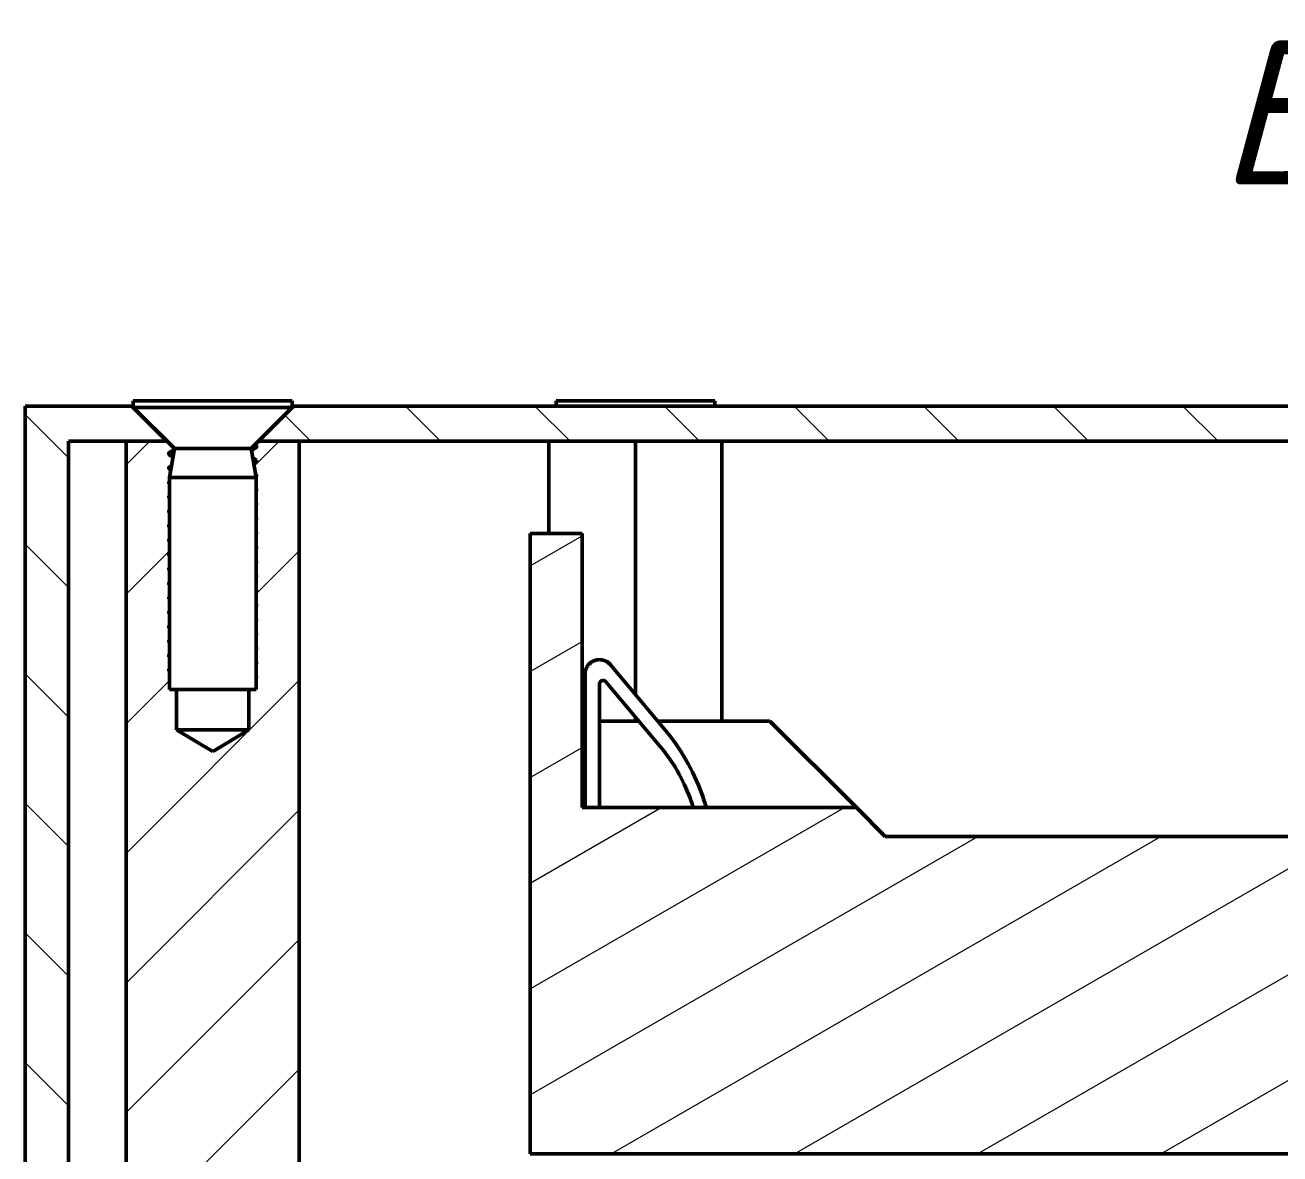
# Model space of a CAD drawing. Header units: millimetres. Extents: x 0 to 586, y -128 to 462.
# Drawn here: x 63.47 to 106.94, y 341.64 to 380.75 of the extents above; entities that cross this region are included whole.
import ezdxf

# ---------------------------------------------------------------- set-up
doc = ezdxf.new("R2010")
doc.units = ezdxf.units.MM
doc.linetypes.add('Сплошная', pattern=[0])
doc.layers.add('Viewport1ForCustomObjects_0', color=7, linetype='Continuous')
doc.layers.add('Viewport5ForCustomObjects_0', color=7, linetype='Continuous')
for name, color, linetype, lineweight in [('Видимый контур (ГОСТ)', 7, 'Сплошная', 50), ('Обозначение (ГОСТ)', 7, 'Сплошная', 25), ('Штриховка (ГОСТ)', 7, 'Сплошная', 18)]:
    doc.layers.add(name, color=color, linetype=linetype, lineweight=lineweight)

# ---------------------------------------------------------------- blocks, each defined once
blk = doc.blocks.new('CustomObjectsInViewport5_0')
at = {"layer": 'Видимый контур (ГОСТ)', "ltscale": 1.31579}
for p, q in [((-10115.75, -10006.5), (-10110.25, -10006.5)), ((-10115.75, -10006.5), (-10115.75, -10006.728)), ((-10110.25, -10006.5), (-10110.25, -10006.728)), ((-10101.105, -10006.5), (-10095.605, -10006.5)), ((-10101.105, -10006.5), (-10101.105, -10006.678)), ((-10095.605, -10006.5), (-10095.605, -10006.678)), ((-10115.8, -10006.678), (-10119.5, -10006.678)), ((-10119.5, -10006.678), (-10119.5, -10052.893)), ((-10114.585, -10007.893), (-10115.8, -10006.678)), ((-10115.8, -10006.678), (-10115.75, -10006.678)), ((-10115.75, -10006.728), (-10110.25, -10006.728)), ((-10114.328, -10008.15), (-10115.75, -10006.728)), ((-10111.673, -10008.15), (-10110.25, -10006.728)), ((-10110.2, -10006.678), (-10111.415, -10007.893)), ((-10110.25, -10006.678), (-10110.2, -10006.678)), ((-10015.8, -10006.678), (-10110.2, -10006.678)), ((-10118, -10052.893), (-10118, -10007.893)), ((-10118, -10007.893), (-10114.585, -10007.893)), ((-10114.585, -10007.893), (-10116, -10007.893)), ((-10116, -10007.893), (-10116, -10032.893)), ((-10114.328, -10008.15), (-10114.5, -10009.15)), ((-10114.328, -10008.15), (-10111.673, -10008.15)), ((-10111.673, -10008.15), (-10111.5, -10009.15)), ((-10111.479, -10008.049), (-10111.479, -10008.111)), ((-10110, -10007.893), (-10111.415, -10007.893)), ((-10111.415, -10007.893), (-10014.585, -10007.893)), ((-10110, -10032.893), (-10110, -10007.893)), ((-10101.355, -10007.893), (-10101.355, -10011.093)), ((-10098.355, -10007.893), (-10098.355, -10016.672)), ((-10095.355, -10007.893), (-10095.355, -10017.593)), ((-10114.521, -10008.361), (-10114.521, -10008.299)), ((-10111.479, -10008.549), (-10111.479, -10008.611)), ((-10114.521, -10008.861), (-10114.521, -10008.799)), ((-10111.479, -10009.049), (-10111.479, -10009.111)), ((-10114.521, -10009.361), (-10114.521, -10009.299)), ((-10114.5, -10009.15), (-10111.5, -10009.15)), ((-10114.5, -10009.15), (-10114.5, -10016.5)), ((-10111.5, -10009.15), (-10111.5, -10016.5)), ((-10114.521, -10009.861), (-10114.521, -10009.799)), ((-10111.479, -10009.549), (-10111.479, -10009.611)), ((-10114.521, -10010.361), (-10114.521, -10010.299)), ((-10111.479, -10010.049), (-10111.479, -10010.111)), ((-10114.521, -10010.861), (-10114.521, -10010.799)), ((-10111.479, -10010.549), (-10111.479, -10010.611)), ((-10111.479, -10011.049), (-10111.479, -10011.111)), ((-10100.2, -10011.093), (-10102, -10011.093)), ((-10102, -10011.093), (-10102, -10032.593)), ((-10100.2, -10020.593), (-10100.2, -10011.093)), ((-10114.521, -10011.361), (-10114.521, -10011.299)), ((-10111.479, -10011.549), (-10111.479, -10011.611)), ((-10114.521, -10011.861), (-10114.521, -10011.799)), ((-10111.479, -10012.049), (-10111.479, -10012.111)), ((-10114.521, -10012.361), (-10114.521, -10012.299)), ((-10111.479, -10012.549), (-10111.479, -10012.611)), ((-10114.521, -10012.861), (-10114.521, -10012.799)), ((-10114.521, -10013.361), (-10114.521, -10013.299)), ((-10111.479, -10013.049), (-10111.479, -10013.111)), ((-10114.521, -10013.861), (-10114.521, -10013.799)), ((-10111.479, -10013.549), (-10111.479, -10013.611)), ((-10114.521, -10014.361), (-10114.521, -10014.299)), ((-10111.479, -10014.049), (-10111.479, -10014.111)), ((-10111.479, -10014.549), (-10111.479, -10014.611)), ((-10114.521, -10014.861), (-10114.521, -10014.799)), ((-10111.479, -10015.049), (-10111.479, -10015.111)), ((-10114.521, -10015.361), (-10114.521, -10015.299)), ((-10111.479, -10015.549), (-10111.479, -10015.611)), ((-10114.521, -10015.861), (-10114.521, -10015.799)), ((-10111.479, -10016.049), (-10111.5, -10016.037)), ((-10111.479, -10016.111), (-10111.479, -10016.049)), ((-10100.1, -10015.966), (-10100.1, -10020.593)), ((-10097.355, -10017.864), (-10099.217, -10015.645)), ((-10114.5, -10016.5), (-10114.25, -10016.5)), ((-10114.25, -10017.893), (-10114.25, -10016.5)), ((-10114.25, -10016.5), (-10111.5, -10016.5)), ((-10111.75, -10016.5), (-10111.75, -10017.893)), ((-10111.5, -10016.123), (-10111.479, -10016.111)), ((-10099.6, -10020.593), (-10099.6, -10016.31)), ((-10099.379, -10016.229), (-10097.504, -10018.464)), ((-10100.2, -10017.593), (-10100.1, -10017.593)), ((-10099.6, -10017.593), (-10098.235, -10017.593)), ((-10098.355, -10017.45), (-10098.355, -10017.593)), ((-10097.583, -10017.593), (-10093.7, -10017.593)), ((-10093.7, -10017.593), (-10090.7, -10020.593)), ((-10113, -10018.644), (-10114.25, -10017.893)), ((-10111.75, -10017.893), (-10114.25, -10017.893)), ((-10111.75, -10017.893), (-10113, -10018.644)), ((-10090.7, -10020.593), (-10100.2, -10020.593)), ((-10089.7, -10021.593), (-10090.7, -10020.593)), ((-10036.3, -10021.593), (-10089.7, -10021.593)), ((-10102, -10032.593), (-10024, -10032.593))]:
    blk.add_line(p, q, dxfattribs=at)
for points, knots in [([(-10114.521, -10008.299), (-10114.478, -10008.274), (-10114.436, -10008.25), (-10114.374, -10008.214), (-10114.354, -10008.203), (-10114.335, -10008.191)], [-0.03125, -0.03125, -0.03125, -0.03125, -0.01658297, -0.01658297, -0.00977285, -0.00977285, -0.00977285, -0.00977285]), ([(-10111.479, -10008.111), (-10111.524, -10008.137), (-10111.57, -10008.163), (-10111.63, -10008.198), (-10111.646, -10008.207), (-10111.661, -10008.216)], [-0.03125, -0.03125, -0.03125, -0.03125, -0.015625, -0.015625, -0.01026686, -0.01026686, -0.01026686, -0.01026686]), ([(-10114.378, -10008.444), (-10114.423, -10008.418), (-10114.468, -10008.392), (-10114.515, -10008.364), (-10114.518, -10008.363), (-10114.521, -10008.361)], [-0.01645452, -0.01645452, -0.01645452, -0.01645452, -0.00093284, -0.00093284, 0, 0, 0, 0]), ([(-10111.617, -10008.469), (-10111.617, -10008.47), (-10111.616, -10008.47), (-10111.57, -10008.497), (-10111.524, -10008.523), (-10111.479, -10008.549)], [-0.01594672, -0.01594672, -0.01594672, -0.01594672, -0.015625, -0.015625, 0, 0, 0, 0]), ([(-10114.457, -10008.898), (-10114.475, -10008.887), (-10114.494, -10008.877), (-10114.515, -10008.864), (-10114.518, -10008.863), (-10114.521, -10008.861)], [-0.007397263, -0.007397263, -0.007397263, -0.007397263, -0.000932836, -0.000932836, 0, 0, 0, 0]), ([(-10114.5, -10009.373), (-10114.504, -10009.371), (-10114.508, -10009.368), (-10114.515, -10009.364), (-10114.518, -10009.363), (-10114.521, -10009.361)], [-0.002382486, -0.002382486, -0.002382486, -0.002382486, -0.000932836, -0.000932836, 0, 0, 0, 0]), ([(-10114.5, -10009.873), (-10114.504, -10009.871), (-10114.508, -10009.868), (-10114.515, -10009.864), (-10114.518, -10009.863), (-10114.521, -10009.861)], [-0.002382486, -0.002382486, -0.002382486, -0.002382486, -0.000932836, -0.000932836, 0, 0, 0, 0]), ([(-10114.5, -10010.373), (-10114.504, -10010.371), (-10114.508, -10010.368), (-10114.515, -10010.364), (-10114.518, -10010.363), (-10114.521, -10010.361)], [-0.002382486, -0.002382486, -0.002382486, -0.002382486, -0.000932836, -0.000932836, 0, 0, 0, 0]), ([(-10114.5, -10010.873), (-10114.504, -10010.871), (-10114.508, -10010.868), (-10114.515, -10010.864), (-10114.518, -10010.863), (-10114.521, -10010.861)], [-0.002382486, -0.002382486, -0.002382486, -0.002382486, -0.000932836, -0.000932836, 0, 0, 0, 0]), ([(-10114.5, -10011.373), (-10114.504, -10011.371), (-10114.508, -10011.368), (-10114.515, -10011.364), (-10114.518, -10011.363), (-10114.521, -10011.361)], [-0.002382486, -0.002382486, -0.002382486, -0.002382486, -0.000932836, -0.000932836, 0, 0, 0, 0]), ([(-10114.5, -10011.873), (-10114.504, -10011.871), (-10114.508, -10011.868), (-10114.515, -10011.864), (-10114.518, -10011.863), (-10114.521, -10011.861)], [-0.002382486, -0.002382486, -0.002382486, -0.002382486, -0.000932836, -0.000932836, 0, 0, 0, 0]), ([(-10114.5, -10012.373), (-10114.504, -10012.371), (-10114.508, -10012.368), (-10114.515, -10012.364), (-10114.518, -10012.363), (-10114.521, -10012.361)], [-0.002382486, -0.002382486, -0.002382486, -0.002382486, -0.000932836, -0.000932836, 0, 0, 0, 0]), ([(-10114.5, -10012.873), (-10114.504, -10012.871), (-10114.508, -10012.868), (-10114.515, -10012.864), (-10114.518, -10012.863), (-10114.521, -10012.861)], [-0.002382486, -0.002382486, -0.002382486, -0.002382486, -0.000932836, -0.000932836, 0, 0, 0, 0]), ([(-10114.5, -10013.373), (-10114.504, -10013.371), (-10114.508, -10013.368), (-10114.515, -10013.364), (-10114.518, -10013.363), (-10114.521, -10013.361)], [-0.002382486, -0.002382486, -0.002382486, -0.002382486, -0.000932836, -0.000932836, 0, 0, 0, 0]), ([(-10114.5, -10013.873), (-10114.504, -10013.871), (-10114.508, -10013.868), (-10114.515, -10013.864), (-10114.518, -10013.863), (-10114.521, -10013.861)], [-0.002382486, -0.002382486, -0.002382486, -0.002382486, -0.000932836, -0.000932836, 0, 0, 0, 0]), ([(-10114.5, -10014.373), (-10114.504, -10014.371), (-10114.508, -10014.368), (-10114.515, -10014.364), (-10114.518, -10014.363), (-10114.521, -10014.361)], [-0.002382486, -0.002382486, -0.002382486, -0.002382486, -0.000932836, -0.000932836, 0, 0, 0, 0]), ([(-10114.5, -10014.873), (-10114.504, -10014.871), (-10114.508, -10014.868), (-10114.515, -10014.864), (-10114.518, -10014.863), (-10114.521, -10014.861)], [-0.002382486, -0.002382486, -0.002382486, -0.002382486, -0.000932836, -0.000932836, 0, 0, 0, 0]), ([(-10114.5, -10015.373), (-10114.504, -10015.371), (-10114.508, -10015.368), (-10114.515, -10015.364), (-10114.518, -10015.363), (-10114.521, -10015.361)], [-0.002382486, -0.002382486, -0.002382486, -0.002382486, -0.000932836, -0.000932836, 0, 0, 0, 0]), ([(-10114.5, -10015.873), (-10114.504, -10015.871), (-10114.508, -10015.868), (-10114.515, -10015.864), (-10114.518, -10015.863), (-10114.521, -10015.861)], [-0.002382486, -0.002382486, -0.002382486, -0.002382486, -0.000932836, -0.000932836, 0, 0, 0, 0]), ([(-10097.355, -10017.864), (-10096.792, -10018.534), (-10096.352, -10019.298), (-10095.996, -10020.276), (-10095.944, -10020.434), (-10095.898, -10020.593)], [-0.5247777, -0.5247777, -0.5247777, -0.5247777, -0.2623889, -0.2623889, -0.2126302, -0.2126302, -0.2126302, -0.2126302]), ([(-10096.354, -10020.593), (-10096.387, -10020.484), (-10096.423, -10020.376), (-10096.701, -10019.611), (-10097.054, -10019), (-10097.504, -10018.464)], [-0.2440179, -0.2440179, -0.2440179, -0.2440179, -0.2099111, -0.2099111, 0, 0, 0, 0])]:
    blk.add_open_spline(points, degree=3, knots=knots, dxfattribs=at)
for points, weights in [([(-10111.602, -10008.079), (-10111.479, -10008.096), (-10111.479, -10008.111)], [0.93633719606, 0.947935800828, 1]), ([(-10111.548, -10008.025), (-10111.519, -10008.031), (-10111.502, -10008.036)], [0.94461775505, 0.951487375964, 0.962423474719]), ([(-10114.521, -10008.299), (-10114.521, -10008.316), (-10114.359, -10008.335)], [1, 0.940399058949, 0.933827158843]), ([(-10114.498, -10008.374), (-10114.462, -10008.385), (-10114.37, -10008.397)], [0.962423474719, 0.939212313383, 0.934319542173]), ([(-10111.609, -10008.516), (-10111.534, -10008.526), (-10111.502, -10008.536)], [0.935693163118, 0.941891577732, 0.962423474719]), ([(-10111.598, -10008.58), (-10111.479, -10008.597), (-10111.479, -10008.611)], [0.936691915531, 0.948711764948, 1]), ([(-10114.521, -10008.799), (-10114.521, -10008.81), (-10114.444, -10008.824)], [1, 0.958615433311, 0.942798136962]), ([(-10114.498, -10008.874), (-10114.482, -10008.879), (-10114.454, -10008.884)], [0.962423474719, 0.951878317868, 0.945114099847]), ([(-10111.521, -10009.031), (-10111.51, -10009.033), (-10111.502, -10009.036)], [0.95295924159, 0.957233419217, 0.962423474719]), ([(-10111.509, -10009.096), (-10111.479, -10009.104), (-10111.479, -10009.111)], [0.958076563366, 0.973987820687, 1]), ([(-10114.521, -10009.299), (-10114.521, -10009.305), (-10114.5, -10009.311)], [1, 0.978334370201, 0.963676031752]), ([(-10114.521, -10009.799), (-10114.521, -10009.805), (-10114.5, -10009.811)], [1, 0.978334370201, 0.963676031752]), ([(-10111.5, -10009.599), (-10111.479, -10009.605), (-10111.479, -10009.611)], [0.963676031751, 0.9783343702, 1]), ([(-10114.521, -10010.299), (-10114.521, -10010.305), (-10114.5, -10010.311)], [1, 0.978334370201, 0.963676031752]), ([(-10111.5, -10010.099), (-10111.479, -10010.105), (-10111.479, -10010.111)], [0.963676031751, 0.9783343702, 1]), ([(-10114.521, -10010.799), (-10114.521, -10010.805), (-10114.5, -10010.811)], [1, 0.978334370201, 0.963676031752]), ([(-10111.5, -10010.599), (-10111.479, -10010.605), (-10111.479, -10010.611)], [0.963676031751, 0.9783343702, 1]), ([(-10111.5, -10011.099), (-10111.479, -10011.105), (-10111.479, -10011.111)], [0.963676031751, 0.9783343702, 1]), ([(-10114.521, -10011.299), (-10114.521, -10011.305), (-10114.5, -10011.311)], [1, 0.978334370201, 0.963676031752]), ([(-10111.5, -10011.599), (-10111.479, -10011.605), (-10111.479, -10011.611)], [0.963676031751, 0.9783343702, 1]), ([(-10114.521, -10011.799), (-10114.521, -10011.805), (-10114.5, -10011.811)], [1, 0.978334370201, 0.963676031752]), ([(-10111.5, -10012.099), (-10111.479, -10012.105), (-10111.479, -10012.111)], [0.963676031751, 0.9783343702, 1]), ([(-10114.521, -10012.299), (-10114.521, -10012.305), (-10114.5, -10012.311)], [1, 0.978334370201, 0.963676031752]), ([(-10114.521, -10012.799), (-10114.521, -10012.805), (-10114.5, -10012.811)], [1, 0.978334370201, 0.963676031752]), ([(-10111.5, -10012.599), (-10111.479, -10012.605), (-10111.479, -10012.611)], [0.963676031751, 0.9783343702, 1]), ([(-10114.521, -10013.299), (-10114.521, -10013.305), (-10114.5, -10013.311)], [1, 0.978334370201, 0.963676031752]), ([(-10111.5, -10013.099), (-10111.479, -10013.105), (-10111.479, -10013.111)], [0.963676031751, 0.9783343702, 1]), ([(-10114.521, -10013.799), (-10114.521, -10013.805), (-10114.5, -10013.811)], [1, 0.978334370201, 0.963676031752]), ([(-10111.5, -10013.599), (-10111.479, -10013.605), (-10111.479, -10013.611)], [0.963676031751, 0.9783343702, 1]), ([(-10114.521, -10014.299), (-10114.521, -10014.305), (-10114.5, -10014.311)], [1, 0.978334370201, 0.963676031752]), ([(-10111.5, -10014.099), (-10111.479, -10014.105), (-10111.479, -10014.111)], [0.963676031751, 0.9783343702, 1]), ([(-10111.5, -10014.599), (-10111.479, -10014.605), (-10111.479, -10014.611)], [0.963676031751, 0.9783343702, 1]), ([(-10114.521, -10014.799), (-10114.521, -10014.805), (-10114.5, -10014.811)], [1, 0.978334370201, 0.963676031752]), ([(-10111.5, -10015.099), (-10111.479, -10015.105), (-10111.479, -10015.111)], [0.963676031751, 0.9783343702, 1]), ([(-10114.521, -10015.299), (-10114.521, -10015.305), (-10114.5, -10015.311)], [1, 0.978334370201, 0.963676031752]), ([(-10111.5, -10015.599), (-10111.479, -10015.605), (-10111.479, -10015.611)], [0.963676031751, 0.9783343702, 1]), ([(-10114.521, -10015.799), (-10114.521, -10015.805), (-10114.5, -10015.811)], [1, 0.978334370201, 0.963676031752]), ([(-10111.5, -10016.099), (-10111.479, -10016.105), (-10111.479, -10016.111)], [0.963676031751, 0.9783343702, 1])]:
    blk.add_rational_spline(points, weights, degree=2, dxfattribs=at)
for points, degree in [([(-10111.538, -10008.015), (-10111.518, -10008.026), (-10111.499, -10008.038), (-10111.479, -10008.049)], 3), ([(-10111.479, -10008.611), (-10111.514, -10008.631), (-10111.548, -10008.651), (-10111.583, -10008.671)], 3), ([(-10114.521, -10008.799), (-10114.491, -10008.781), (-10114.46, -10008.764), (-10114.43, -10008.747)], 3), ([(-10111.522, -10009.024), (-10111.508, -10009.032), (-10111.493, -10009.041), (-10111.479, -10009.049)], 3), ([(-10111.479, -10009.111), (-10111.488, -10009.116), (-10111.496, -10009.121), (-10111.504, -10009.126)], 3), ([(-10114.521, -10009.299), (-10114.514, -10009.295), (-10114.507, -10009.291), (-10114.5, -10009.287)], 3), ([(-10111.5, -10009.537), (-10111.493, -10009.541), (-10111.486, -10009.545), (-10111.479, -10009.549)], 3), ([(-10114.521, -10009.799), (-10114.514, -10009.795), (-10114.507, -10009.791), (-10114.5, -10009.787)], 3), ([(-10111.479, -10009.611), (-10111.486, -10009.615), (-10111.493, -10009.619), (-10111.5, -10009.623)], 3), ([(-10114.521, -10010.299), (-10114.514, -10010.295), (-10114.507, -10010.291), (-10114.5, -10010.287)], 3), ([(-10111.5, -10010.037), (-10111.493, -10010.041), (-10111.486, -10010.045), (-10111.479, -10010.049)], 3), ([(-10111.479, -10010.111), (-10111.486, -10010.115), (-10111.493, -10010.119), (-10111.5, -10010.123)], 3), ([(-10114.521, -10010.799), (-10114.514, -10010.795), (-10114.507, -10010.791), (-10114.5, -10010.787)], 3), ([(-10111.5, -10010.537), (-10111.493, -10010.541), (-10111.486, -10010.545), (-10111.479, -10010.549)], 3), ([(-10111.479, -10010.611), (-10111.486, -10010.615), (-10111.493, -10010.619), (-10111.5, -10010.623)], 3), ([(-10114.521, -10011.299), (-10114.514, -10011.295), (-10114.507, -10011.291), (-10114.5, -10011.287)], 3), ([(-10111.5, -10011.037), (-10111.493, -10011.041), (-10111.486, -10011.045), (-10111.479, -10011.049)], 3), ([(-10111.479, -10011.111), (-10111.486, -10011.115), (-10111.493, -10011.119), (-10111.5, -10011.123)], 3), ([(-10111.5, -10011.537), (-10111.493, -10011.541), (-10111.486, -10011.545), (-10111.479, -10011.549)], 3), ([(-10111.479, -10011.611), (-10111.486, -10011.615), (-10111.493, -10011.619), (-10111.5, -10011.623)], 3), ([(-10114.521, -10011.799), (-10114.514, -10011.795), (-10114.507, -10011.791), (-10114.5, -10011.787)], 3), ([(-10111.5, -10012.037), (-10111.493, -10012.041), (-10111.486, -10012.045), (-10111.479, -10012.049)], 3), ([(-10111.479, -10012.111), (-10111.486, -10012.115), (-10111.493, -10012.119), (-10111.5, -10012.123)], 3), ([(-10114.521, -10012.299), (-10114.514, -10012.295), (-10114.507, -10012.291), (-10114.5, -10012.287)], 3), ([(-10111.5, -10012.537), (-10111.493, -10012.541), (-10111.486, -10012.545), (-10111.479, -10012.549)], 3), ([(-10114.521, -10012.799), (-10114.514, -10012.795), (-10114.507, -10012.791), (-10114.5, -10012.787)], 3), ([(-10111.479, -10012.611), (-10111.486, -10012.615), (-10111.493, -10012.619), (-10111.5, -10012.623)], 3), ([(-10114.521, -10013.299), (-10114.514, -10013.295), (-10114.507, -10013.291), (-10114.5, -10013.287)], 3), ([(-10111.5, -10013.037), (-10111.493, -10013.041), (-10111.486, -10013.045), (-10111.479, -10013.049)], 3), ([(-10111.479, -10013.111), (-10111.486, -10013.115), (-10111.493, -10013.119), (-10111.5, -10013.123)], 3), ([(-10114.521, -10013.799), (-10114.514, -10013.795), (-10114.507, -10013.791), (-10114.5, -10013.787)], 3), ([(-10111.5, -10013.537), (-10111.493, -10013.541), (-10111.486, -10013.545), (-10111.479, -10013.549)], 3), ([(-10111.479, -10013.611), (-10111.486, -10013.615), (-10111.493, -10013.619), (-10111.5, -10013.623)], 3), ([(-10114.521, -10014.299), (-10114.514, -10014.295), (-10114.507, -10014.291), (-10114.5, -10014.287)], 3), ([(-10111.5, -10014.037), (-10111.493, -10014.041), (-10111.486, -10014.045), (-10111.479, -10014.049)], 3), ([(-10111.479, -10014.111), (-10111.486, -10014.115), (-10111.493, -10014.119), (-10111.5, -10014.123)], 3), ([(-10111.5, -10014.537), (-10111.493, -10014.541), (-10111.486, -10014.545), (-10111.479, -10014.549)], 3), ([(-10111.479, -10014.611), (-10111.486, -10014.615), (-10111.493, -10014.619), (-10111.5, -10014.623)], 3), ([(-10114.521, -10014.799), (-10114.514, -10014.795), (-10114.507, -10014.791), (-10114.5, -10014.787)], 3), ([(-10111.5, -10015.037), (-10111.493, -10015.041), (-10111.486, -10015.045), (-10111.479, -10015.049)], 3), ([(-10111.479, -10015.111), (-10111.486, -10015.115), (-10111.493, -10015.119), (-10111.5, -10015.123)], 3), ([(-10114.521, -10015.299), (-10114.514, -10015.295), (-10114.507, -10015.291), (-10114.5, -10015.287)], 3), ([(-10111.5, -10015.537), (-10111.493, -10015.541), (-10111.486, -10015.545), (-10111.479, -10015.549)], 3), ([(-10111.479, -10015.611), (-10111.486, -10015.615), (-10111.493, -10015.619), (-10111.5, -10015.623)], 3), ([(-10100.1, -10015.966), (-10100.1, -10015.722), (-10099.952, -10015.475), (-10099.646, -10015.363), (-10099.374, -10015.458), (-10099.217, -10015.645)], 5), ([(-10114.521, -10015.799), (-10114.514, -10015.795), (-10114.507, -10015.791), (-10114.5, -10015.787)], 3), ([(-10099.379, -10016.229), (-10099.419, -10016.183), (-10099.49, -10016.16), (-10099.559, -10016.185), (-10099.6, -10016.249), (-10099.6, -10016.31)], 5)]:
    blk.add_open_spline(points, degree=degree, dxfattribs=at)
at = {"layer": 'Штриховка (ГОСТ)', "linetype": 'Сплошная', "ltscale": 0.473684}
for p, q in [((-10105.111, -10007.893), (-10106.326, -10006.678)), ((-10100.621, -10007.893), (-10101.836, -10006.678)), ((-10096.131, -10007.893), (-10097.346, -10006.678)), ((-10091.641, -10007.893), (-10092.856, -10006.678)), ((-10087.15, -10007.893), (-10088.365, -10006.678)), ((-10082.66, -10007.893), (-10083.875, -10006.678)), ((-10078.17, -10007.893), (-10079.385, -10006.678)), ((-10118, -10008.474), (-10119.5, -10006.974)), ((-10109.601, -10007.893), (-10110.508, -10006.986)), ((-10116, -10008.71), (-10115.182, -10007.893)), ((-10111.566, -10008.767), (-10110.692, -10007.893)), ((-10102, -10012.213), (-10100.2, -10011.174)), ((-10118, -10012.964), (-10119.5, -10011.464)), ((-10116, -10013.2), (-10114.5, -10011.7)), ((-10111.5, -10013.191), (-10110, -10011.691)), ((-10102, -10015.879), (-10100.2, -10014.84)), ((-10118, -10017.454), (-10119.5, -10015.954)), ((-10116, -10022.181), (-10110, -10016.181)), ((-10116, -10017.691), (-10114.5, -10016.191)), ((-10102, -10019.545), (-10100.2, -10018.506)), ((-10118, -10021.944), (-10119.5, -10020.444)), ((-10116, -10026.671), (-10110, -10020.671)), ((-10102, -10026.878), (-10091.114, -10020.593)), ((-10102, -10023.211), (-10097.464, -10020.593)), ((-10102, -10030.544), (-10086.496, -10021.593)), ((-10099.198, -10032.593), (-10080.146, -10021.593)), ((-10092.848, -10032.593), (-10073.796, -10021.593)), ((-10086.498, -10032.593), (-10067.446, -10021.593)), ((-10080.148, -10032.593), (-10061.096, -10021.593)), ((-10118, -10026.434), (-10119.5, -10024.934)), ((-10116, -10031.161), (-10110, -10025.161)), ((-10118, -10030.924), (-10119.5, -10029.424)), ((-10114.376, -10034.027), (-10110, -10029.651))]:
    blk.add_line(p, q, dxfattribs=at)
blk = doc.blocks.new('CustomObjectsInViewport1_0')
at = {"layer": 'Обозначение (ГОСТ)', "insert": (104.839, 380.228), "char_height": 5, "attachment_point": 1}
blk.add_mtext('\\fGOST Common|b0|i1;\\W1.;B-B ( 1 : 1 )', dxfattribs=at)

msp = doc.modelspace()

# ---------------------------------------------------------------- block references
at = {"layer": 'Viewport1ForCustomObjects_0'}
msp.add_blockref('CustomObjectsInViewport1_0', (0, 0), dxfattribs=at)
at = {"layer": 'Viewport5ForCustomObjects_0'}
msp.add_blockref('CustomObjectsInViewport5_0', (10182.966, 10374.229), dxfattribs=at)

doc.saveas('drawing.dxf')
